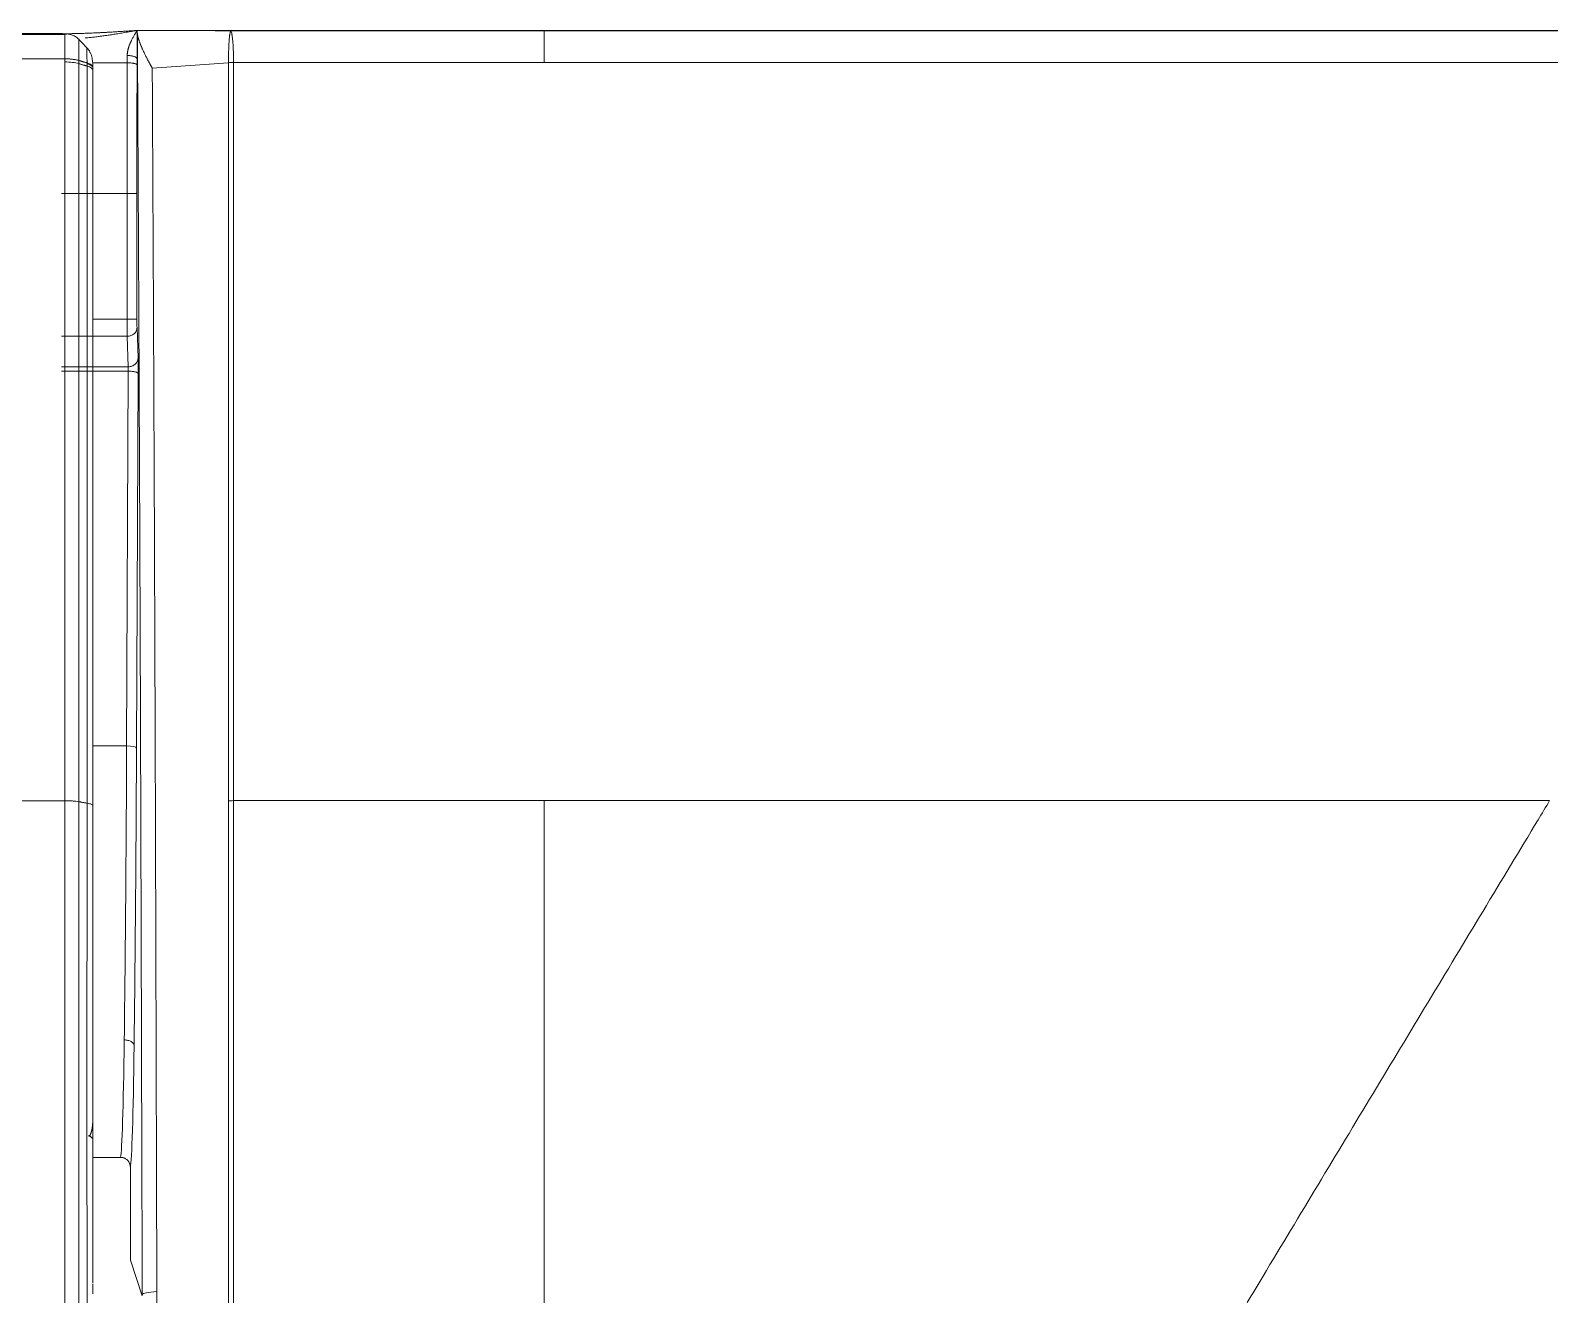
# Model space of a CAD drawing. Header units: millimetres. Extents: x 70151 to 230897, y 35202 to 113211.
# Drawn here: x 179204.7 to 179281.5, y 69191.8 to 69255.7 of the extents above; entities that cross this region are included whole.
import ezdxf

# ---------------------------------------------------------------- set-up
doc = ezdxf.new("R2010")
doc.units = ezdxf.units.MM
doc.header["$LTSCALE"] = 50
doc.layers.add('2-con', color=2, linetype='Continuous')
doc.layers.add('mark-B', color=2, linetype='Continuous', lineweight=20)

# ---------------------------------------------------------------- blocks, each defined once
blk = doc.blocks.new('무풍1WAY 대형')
at = {"layer": 'mark-B'}
for p, q in [((-555.468, -432.338), (-554.869, -434.137)), ((-554.869, -434.137), (-554.869, -438.833)), ((-554.372, -439.332), (-552.97, -439.332)), ((-555.262, -478.942), (-555.179, -460.011)), ((-554.681, -460.133), (-554.764, -479.067)), ((-554.681, -460.133), (-552.968, -460.133)), ((-555.206, -481.27), (-555.256, -479.732)), ((-554.758, -479.293), (-554.708, -480.83)), ((-555.2, -488.058), (-555.201, -481.705)), ((-554.703, -481.7), (-554.702, -488.054)), ((-554.703, -481.7), (-552.952, -481.7)), ((-554.71, -494.654), (-554.709, -494.654)), ((-554.709, -494.654), (-552.958, -494.654)), ((-575.792, -496.275), (-559.948, -496.275)), ((-565.805, -496.291), (-575.792, -496.291)), ((-559.954, -496.291), (-565.805, -496.291)), ((-551.681, -496.113), (-551.699, -496.114)), ((-551.699, -496.114), (0.012, -496.114)), ((-551.433, -496.135), (-550.527, -496.135)), ((-550.527, -496.135), (550.963, -496.135))]:
    blk.add_line(p, q, dxfattribs=at)
for centre, major_axis, ratio, start_param, end_param in [((-556.464, -432.393), (-0.996, -0.001), 0.156685, 1.831102, 3.124138), ((-554.848, -453.602), (0, -14.819), 0.017455, 3.224212, 4.091435), ((-554.35, -453.602), (0, -14.322), 0.018062, 3.226482, 4.091211), ((-554.412, -471.105), (0, -45.311), 0.017455, 4.097856, 4.465042), ((-553.914, -471.105), (0, -44.813), 0.017649, 4.097856, 4.465042), ((-554.681, -460.011), (-0.498, 0.002), 0.24483, 0.018001, 1.571875), ((-555.25, -479.117), (0, -0.697), 0.017455, 4.458215, 5.793092), ((-554.752, -479.117), (0, -0.199), 0.061093, 4.458215, 5.793092), ((-555.21, -481.709), (0, -0.498), 0.017455, 1.579525, 2.6515), ((-554.712, -481.709), (0, -0.996), 0.008728, 1.579525, 2.6515), ((-554.703, -481.705), (-0.498, 0), 0.008728, 4.712388, 6.265731), ((-555.964, -488.441), (0, -43.794), 0.017455, 1.430909, 1.579525), ((-555.467, -488.441), (0, -44.292), 0.017259, 1.430061, 1.579525), ((-551.972, -494.403), (0.996, 0), 0.298095, 3.141611, 3.926983), ((-551.56, -494.403), (-0.996, 0), 0.297705, 0.78539, 1.570781)]:
    blk.add_ellipse(centre, major_axis=major_axis, ratio=ratio, start_param=start_param, end_param=end_param, dxfattribs=at)
for points, degree, knots in [([(-575.792, -457.36), (-575.792, -443.355), (-575.792, -429.308), (-575.792, -413.455), (-575.792, -411.693), (-575.792, -408.168), (-575.792, -402.879), (-575.792, -397.585), (-575.792, -386.992), (-575.792, -379.922), (-575.792, -372.844)], 3, [0, 0, 0, 0, 0.5, 0.5, 0.5625, 0.5625, 0.625, 0.75, 0.75, 1, 1, 1, 1]), ([(-560.082, -457.36), (-560.08, -456.82), (-560.079, -456.28), (-560.078, -455.2), (-560.077, -453.58), (-560.078, -451.959), (-560.08, -448.716), (-560.081, -446.553), (-560.082, -440.062), (-560.081, -435.73), (-560.08, -429.226), (-560.079, -427.057), (-560.079, -422.717), (-560.079, -420.546), (-560.079, -416.202), (-560.08, -414.029), (-560.08, -410.768), (-560.08, -409.68), (-560.08, -408.049), (-560.08, -407.505), (-560.08, -406.69), (-560.08, -406.418), (-560.08, -405.874), (-560.08, -405.602), (-560.08, -405.33)], 3, [0, 0, 0, 0, 0.03125, 0.03125, 0.0625, 0.125, 0.125, 0.25, 0.25, 0.5, 0.5, 0.625, 0.625, 0.75, 0.75, 0.875, 0.875, 0.9375, 0.9375, 0.96875, 0.96875, 0.984375, 0.984375, 1, 1, 1, 1]), ([(-559.823, -405.326), (-559.823, -405.598), (-559.823, -405.869), (-559.823, -406.413), (-559.823, -406.685), (-559.823, -407.501), (-559.823, -408.045), (-559.823, -409.676), (-559.823, -410.763), (-559.823, -414.024), (-559.822, -416.197), (-559.822, -420.541), (-559.822, -422.712), (-559.823, -427.053), (-559.823, -429.221), (-559.824, -435.725), (-559.825, -440.057), (-559.824, -446.548), (-559.823, -448.711), (-559.822, -451.954), (-559.821, -453.575), (-559.822, -455.195), (-559.823, -456.275), (-559.823, -456.815), (-559.826, -457.355)], 3, [0, 0, 0, 0, 0.015625, 0.015625, 0.03125, 0.03125, 0.0625, 0.0625, 0.125, 0.125, 0.25, 0.25, 0.375, 0.375, 0.5, 0.5, 0.75, 0.75, 0.875, 0.875, 0.9375, 0.96875, 0.96875, 1, 1, 1, 1]), ([(-556.207, -432.543), (-556.207, -428.272), (-556.207, -423.996), (-556.207, -417.577), (-556.207, -415.436), (-556.207, -412.224), (-556.208, -411.153), (-556.207, -409.546), (-556.207, -409.01), (-556.208, -408.341), (-556.208, -408.207), (-556.208, -407.939), (-556.208, -407.805), (-556.207, -407.537), (-556.207, -407.403), (-556.207, -407.202), (-556.207, -407.102), (-556.207, -406.984), (-556.207, -406.934), (-556.207, -406.901), (-556.207, -406.884), (-556.208, -406.867)], 3, [0, 0, 0, 0, 0.5, 0.5, 0.75, 0.75, 0.875, 0.875, 0.9375, 0.9375, 0.953125, 0.953125, 0.96875, 0.96875, 0.984375, 0.984375, 0.992188, 0.996094, 0.998047, 0.998047, 1, 1, 1, 1]), ([(-551.56, -417.851), (-551.56, -418.023), (-551.56, -418.366), (-551.56, -418.881), (-551.56, -419.396), (-551.56, -419.911), (-551.56, -420.427), (-551.56, -420.943), (-551.56, -421.459), (-551.56, -421.976), (-551.56, -422.493), (-551.56, -423.011), (-551.56, -423.528), (-551.56, -424.047), (-551.56, -424.565), (-551.56, -425.084), (-551.56, -425.603), (-551.56, -426.122), (-551.56, -426.642), (-551.56, -427.162), (-551.56, -427.683), (-551.56, -428.204), (-551.56, -428.725), (-551.56, -429.246), (-551.56, -429.768), (-551.56, -430.29), (-551.56, -430.813), (-551.56, -431.335), (-551.56, -431.859), (-551.56, -432.382), (-551.56, -432.906), (-551.56, -433.43), (-551.56, -433.955), (-551.56, -434.479), (-551.56, -435.004), (-551.56, -435.53), (-551.56, -436.056), (-551.56, -436.582), (-551.56, -437.108), (-551.56, -437.635), (-551.56, -438.162), (-551.56, -438.69), (-551.56, -439.218), (-551.56, -439.746), (-551.56, -440.274), (-551.56, -440.803), (-551.56, -441.332), (-551.56, -441.862), (-551.56, -442.391), (-551.56, -442.922), (-551.56, -443.452), (-551.56, -443.983), (-551.56, -444.514), (-551.56, -445.045), (-551.56, -445.577), (-551.56, -446.109), (-551.56, -446.642), (-551.56, -447.174), (-551.56, -447.708), (-551.56, -448.241), (-551.56, -448.775), (-551.56, -449.309), (-551.56, -449.843), (-551.56, -450.378), (-551.56, -450.913), (-551.56, -451.448), (-551.56, -451.984), (-551.56, -452.52), (-551.56, -453.056), (-551.56, -453.593), (-551.56, -454.13), (-551.56, -454.667), (-551.56, -455.205), (-551.56, -455.743), (-551.56, -456.281), (-551.56, -456.82), (-551.56, -457.179), (-551.56, -457.359)], 3, [0, 0, 0, 0, 0.012984, 0.025977, 0.03898, 0.051993, 0.065014, 0.078045, 0.091086, 0.104136, 0.117196, 0.130264, 0.143343, 0.156431, 0.169528, 0.182635, 0.195751, 0.208876, 0.222011, 0.235156, 0.248309, 0.261473, 0.274646, 0.287828, 0.301019, 0.31422, 0.327431, 0.340651, 0.35388, 0.367119, 0.380367, 0.393625, 0.406892, 0.420169, 0.433455, 0.446751, 0.460056, 0.47337, 0.486694, 0.500027, 0.51337, 0.526722, 0.540084, 0.553455, 0.566835, 0.580225, 0.593624, 0.607033, 0.620452, 0.633879, 0.647317, 0.660763, 0.674219, 0.687685, 0.70116, 0.714644, 0.728138, 0.741641, 0.755154, 0.768676, 0.782208, 0.795749, 0.8093, 0.82286, 0.836429, 0.850008, 0.863596, 0.877194, 0.890802, 0.904418, 0.918044, 0.93168, 0.945325, 0.95898, 0.972644, 0.986317, 1, 1, 1, 1]), ([(-611.317, -431.988), (-611.587, -432.436), (-613.71, -435.963), (-617.685, -442.564), (-622.319, -450.246), (-625.293, -455.176), (-626.414, -457.035), (-626.609, -457.36)], 3, [0, 0, 0, 0, 0.052887, 0.416348, 0.779809, 0.961539, 1, 1, 1, 1]), ([(-556.207, -432.543), (-556.2, -435.147), (-556.193, -437.749), (-556.181, -441.649), (-556.177, -442.949), (-556.17, -445.548), (-556.166, -446.847), (-556.16, -448.795), (-556.158, -449.444), (-556.154, -450.742), (-556.152, -451.391), (-556.146, -453.337), (-556.142, -454.635), (-556.136, -456.581), (-556.134, -457.23), (-556.13, -458.528), (-556.127, -459.176), (-556.123, -460.474), (-556.121, -461.122), (-556.116, -462.419), (-556.114, -463.067), (-556.107, -465.009), (-556.103, -466.302), (-556.095, -468.239), (-556.093, -468.884), (-556.088, -470.174), (-556.085, -470.818), (-556.072, -474.037), (-556.061, -476.602), (-556.027, -484.271), (-556.002, -489.347), (-555.974, -494.387)], 3, [0, 0, 0, 0, 0.125, 0.125, 0.1875, 0.1875, 0.25, 0.25, 0.28125, 0.28125, 0.3125, 0.3125, 0.375, 0.375, 0.40625, 0.40625, 0.4375, 0.4375, 0.46875, 0.46875, 0.5, 0.5, 0.5625, 0.5625, 0.59375, 0.59375, 0.625, 0.625, 0.75, 0.75, 1, 1, 1, 1]), ([(-555.468, -432.394), (-555.461, -435.082), (-555.453, -437.769), (-555.441, -441.796), (-555.437, -443.137), (-555.429, -445.82), (-555.425, -447.161), (-555.419, -449.172), (-555.417, -449.842), (-555.413, -451.182), (-555.411, -451.852), (-555.405, -453.862), (-555.401, -455.201), (-555.394, -457.209), (-555.392, -457.878), (-555.388, -459.216), (-555.385, -459.884), (-555.381, -461.22), (-555.379, -461.887), (-555.374, -463.222), (-555.369, -464.555), (-555.364, -465.887), (-555.359, -467.218), (-555.357, -467.883), (-555.349, -469.877), (-555.344, -471.204), (-555.327, -475.178), (-555.316, -477.818), (-555.292, -483.08), (-555.279, -485.702), (-555.259, -489.62), (-555.25, -491.25), (-555.241, -493.039), (-555.238, -493.526), (-555.236, -493.851), (-555.235, -494.014), (-555.231, -494.826), (-555.227, -495.476), (-555.224, -496.125)], 3, [0, 0, 0, 0, 0.125, 0.125, 0.1875, 0.1875, 0.25, 0.25, 0.28125, 0.28125, 0.3125, 0.3125, 0.375, 0.375, 0.40625, 0.40625, 0.4375, 0.4375, 0.46875, 0.46875, 0.5, 0.53125, 0.53125, 0.5625, 0.5625, 0.625, 0.625, 0.75, 0.75, 0.875, 0.875, 0.9375, 0.953125, 0.960937, 0.960937, 0.96875, 0.96875, 1, 1, 1, 1]), ([(-554.869, -438.833), (-554.869, -438.866), (-554.866, -438.898), (-554.856, -438.946), (-554.852, -438.962), (-554.843, -438.993), (-554.837, -439.009), (-554.819, -439.054), (-554.804, -439.082), (-554.777, -439.123), (-554.767, -439.136), (-554.746, -439.162), (-554.735, -439.174), (-554.701, -439.208), (-554.676, -439.229), (-554.635, -439.257), (-554.621, -439.265), (-554.592, -439.28), (-554.563, -439.294), (-554.532, -439.305), (-554.501, -439.315), (-554.485, -439.319), (-554.437, -439.329), (-554.405, -439.332), (-554.372, -439.332)], 3, [0, 0, 0, 0, 0.125, 0.125, 0.1875, 0.1875, 0.25, 0.25, 0.375, 0.375, 0.4375, 0.4375, 0.5, 0.5, 0.625, 0.625, 0.6875, 0.6875, 0.75, 0.8125, 0.8125, 0.875, 0.875, 1, 1, 1, 1]), ([(-552.968, -441.182), (-552.968, -440.957), (-552.968, -440.733), (-552.968, -440.304), (-552.968, -440.1), (-552.968, -439.896)], 3, [0, 0, 0, 0, 0.524227, 0.524227, 1, 1, 1, 1]), ([(-552.968, -440.28), (-552.951, -440.296), (-552.933, -440.311), (-552.9, -440.34), (-552.884, -440.354), (-552.854, -440.378), (-552.841, -440.389), (-552.817, -440.408), (-552.806, -440.415), (-552.789, -440.427), (-552.783, -440.431), (-552.774, -440.435), (-552.772, -440.434), (-552.771, -440.43), (-552.773, -440.426), (-552.781, -440.414), (-552.787, -440.406), (-552.796, -440.397)], 3, [0, 0, 0, 0, 0.125, 0.125, 0.25, 0.25, 0.375, 0.375, 0.5, 0.5, 0.625, 0.625, 0.75, 0.75, 0.875, 0.875, 1, 1, 1, 1]), ([(-552.968, -441.182), (-552.968, -441.174), (-552.968, -441.157), (-552.968, -441.133), (-552.967, -441.108), (-552.966, -441.084), (-552.965, -441.061), (-552.964, -441.038), (-552.962, -441.015), (-552.961, -440.993), (-552.959, -440.971), (-552.957, -440.949), (-552.955, -440.928), (-552.952, -440.907), (-552.95, -440.886), (-552.947, -440.866), (-552.944, -440.846), (-552.941, -440.827), (-552.938, -440.808), (-552.935, -440.79), (-552.931, -440.772), (-552.928, -440.754), (-552.924, -440.736), (-552.921, -440.72), (-552.917, -440.703), (-552.913, -440.687), (-552.909, -440.671), (-552.905, -440.656), (-552.901, -440.641), (-552.897, -440.626), (-552.892, -440.612), (-552.888, -440.598), (-552.884, -440.585), (-552.88, -440.572), (-552.875, -440.559), (-552.871, -440.547), (-552.866, -440.535), (-552.862, -440.523), (-552.857, -440.512), (-552.853, -440.502), (-552.848, -440.491), (-552.844, -440.481), (-552.839, -440.472), (-552.835, -440.463), (-552.831, -440.454), (-552.826, -440.445), (-552.822, -440.437), (-552.817, -440.43), (-552.813, -440.422), (-552.808, -440.415), (-552.804, -440.409), (-552.8, -440.403), (-552.797, -440.399), (-552.796, -440.397)], 3, [0, 0, 0, 0, 0.031307, 0.062139, 0.092495, 0.122376, 0.151782, 0.180714, 0.20917, 0.237153, 0.264661, 0.291695, 0.318256, 0.344344, 0.369959, 0.395101, 0.419771, 0.443969, 0.467695, 0.49095, 0.513735, 0.536049, 0.557894, 0.57927, 0.600177, 0.620615, 0.640587, 0.660092, 0.679131, 0.697704, 0.715814, 0.73346, 0.750643, 0.767366, 0.783628, 0.799431, 0.814777, 0.829667, 0.844102, 0.858085, 0.871618, 0.884702, 0.89734, 0.909536, 0.921291, 0.93261, 0.943495, 0.953952, 0.963986, 0.9736, 0.982803, 0.9916, 1, 1, 1, 1]), ([(-552.968, -441.808), (-552.968, -441.756), (-552.968, -441.701), (-552.968, -441.629), (-552.968, -441.615), (-552.968, -441.586), (-552.968, -441.557), (-552.968, -441.52), (-552.968, -441.498), (-552.968, -441.483), (-552.968, -441.476), (-552.968, -441.469)], 3, [0, 0, 0, 0, 0.5, 0.5, 0.625, 0.625, 0.75, 0.875, 0.9375, 0.9375, 1, 1, 1, 1]), ([(-552.968, -442.018), (-552.968, -442.003), (-552.968, -441.988), (-552.968, -441.955), (-552.968, -441.938), (-552.968, -441.885), (-552.968, -441.848), (-552.968, -441.808)], 3, [0, 0, 0, 0, 0.25, 0.25, 0.5, 0.5, 1, 1, 1, 1]), ([(-552.968, -442.018), (-552.968, -442.192), (-552.968, -442.539), (-552.968, -443.06), (-552.968, -443.581), (-552.968, -444.102), (-552.968, -444.622), (-552.968, -445.143), (-552.968, -445.664), (-552.968, -446.184), (-552.968, -446.705), (-552.968, -447.226), (-552.968, -447.746), (-552.968, -448.266), (-552.968, -448.787), (-552.968, -449.307), (-552.968, -449.828), (-552.968, -450.348), (-552.968, -450.868), (-552.968, -451.388), (-552.968, -451.909), (-552.968, -452.429), (-552.968, -452.949), (-552.968, -453.469), (-552.968, -453.989), (-552.968, -454.509), (-552.968, -455.029), (-552.968, -455.549), (-552.968, -456.068), (-552.968, -456.588), (-552.968, -456.935), (-552.968, -457.108)], 3, [0, 0, 0, 0, 0.034483, 0.068965, 0.103448, 0.13793, 0.172413, 0.206896, 0.241378, 0.275861, 0.310343, 0.344826, 0.379309, 0.413791, 0.448274, 0.482757, 0.51724, 0.551722, 0.586205, 0.620688, 0.655171, 0.689654, 0.724136, 0.758619, 0.793102, 0.827585, 0.862068, 0.896551, 0.931034, 0.965517, 1, 1, 1, 1]), ([(-554.56, -445.267), (-554.592, -445.266), (-554.625, -445.264), (-554.688, -445.257), (-554.719, -445.251), (-554.779, -445.236), (-554.807, -445.227), (-554.861, -445.206), (-554.887, -445.194), (-554.933, -445.168), (-554.953, -445.153), (-554.99, -445.122), (-555.005, -445.106), (-555.031, -445.071), (-555.04, -445.053), (-555.054, -445.017), (-555.057, -444.998), (-555.058, -444.98)], 3, [0, 0, 0, 0, 0.125, 0.125, 0.25, 0.25, 0.375, 0.375, 0.5, 0.5, 0.625, 0.625, 0.75, 0.75, 0.875, 0.875, 1, 1, 1, 1]), ([(-560.079, -494.666), (-560.079, -493.137), (-560.079, -491.604), (-560.079, -489.3), (-560.079, -488.531), (-560.079, -486.991), (-560.08, -484.679), (-560.08, -482.36), (-560.08, -479.261), (-560.08, -477.709), (-560.08, -474.598), (-560.08, -473.04), (-560.08, -470.698), (-560.08, -469.917), (-560.08, -468.353), (-560.079, -467.571), (-560.078, -465.221), (-560.077, -463.652), (-560.079, -461.688), (-560.08, -461.295), (-560.082, -460.509), (-560.083, -460.116), (-560.084, -459.329), (-560.085, -458.935), (-560.085, -458.148), (-560.084, -457.754), (-560.082, -457.36)], 3, [0, 0, 0, 0, 0.125, 0.125, 0.1875, 0.1875, 0.25, 0.375, 0.375, 0.5, 0.5, 0.625, 0.625, 0.6875, 0.6875, 0.75, 0.75, 0.875, 0.875, 0.90625, 0.90625, 0.9375, 0.9375, 0.96875, 0.96875, 1, 1, 1, 1]), ([(-559.826, -457.355), (-559.827, -457.749), (-559.828, -458.143), (-559.828, -458.93), (-559.827, -459.324), (-559.826, -460.111), (-559.825, -460.504), (-559.823, -461.29), (-559.822, -461.683), (-559.82, -463.647), (-559.821, -465.215), (-559.823, -467.565), (-559.823, -468.347), (-559.823, -469.911), (-559.823, -470.692), (-559.823, -473.034), (-559.823, -474.592), (-559.823, -477.702), (-559.823, -479.254), (-559.823, -482.353), (-559.823, -483.899), (-559.823, -486.213), (-559.823, -486.983), (-559.823, -488.523), (-559.823, -489.292), (-559.823, -490.828), (-559.823, -491.979), (-559.823, -493.319), (-559.823, -493.893), (-559.823, -494.275), (-559.823, -494.467), (-559.823, -494.658)], 3, [0, 0, 0, 0, 0.03125, 0.03125, 0.0625, 0.0625, 0.09375, 0.09375, 0.125, 0.125, 0.25, 0.25, 0.3125, 0.3125, 0.375, 0.375, 0.5, 0.5, 0.625, 0.625, 0.75, 0.75, 0.8125, 0.8125, 0.875, 0.875, 0.9375, 0.96875, 0.984375, 0.984375, 1, 1, 1, 1]), ([(-552.968, -494.28), (-552.968, -494.11), (-552.968, -493.76), (-552.968, -493.218), (-552.968, -492.643), (-552.968, -492.036), (-552.968, -491.396), (-552.968, -490.723), (-552.968, -490.017), (-552.968, -489.278), (-552.968, -488.506), (-552.968, -487.701), (-552.968, -486.863), (-552.968, -485.992), (-552.968, -484.168), (-552.968, -481.706), (-552.968, -478.924), (-552.968, -477.07), (-552.968, -476.05), (-552.968, -475.555), (-552.968, -475.273), (-552.968, -474.991), (-552.968, -474.709), (-552.968, -474.427), (-552.968, -474.145), (-552.968, -473.862), (-552.968, -473.58), (-552.968, -473.298), (-552.968, -473.015), (-552.968, -472.733), (-552.968, -472.45), (-552.968, -472.168), (-552.968, -471.885), (-552.968, -471.602), (-552.968, -471.32), (-552.968, -471.037), (-552.968, -470.754), (-552.968, -470.471), (-552.968, -470.188), (-552.968, -469.905), (-552.968, -469.622), (-552.968, -469.339), (-552.968, -469.055), (-552.968, -468.772), (-552.968, -468.489), (-552.968, -468.205), (-552.968, -467.922), (-552.968, -467.638), (-552.968, -467.355), (-552.968, -467.071), (-552.968, -466.787), (-552.968, -466.503), (-552.968, -466.22), (-552.968, -465.936), (-552.968, -465.652), (-552.968, -465.368), (-552.968, -465.084), (-552.968, -464.799), (-552.968, -464.515), (-552.968, -464.231), (-552.968, -463.947), (-552.968, -463.662), (-552.968, -463.378), (-552.968, -463.094), (-552.968, -462.809), (-552.968, -462.525), (-552.968, -462.24), (-552.968, -461.955), (-552.968, -461.671), (-552.968, -461.386), (-552.968, -461.101), (-552.968, -460.816), (-552.968, -460.531), (-552.968, -460.246), (-552.968, -459.961), (-552.968, -459.676), (-552.968, -459.391), (-552.968, -459.106), (-552.968, -458.82), (-552.968, -458.535), (-552.968, -458.25), (-552.968, -457.964), (-552.968, -457.679), (-552.968, -457.393), (-552.968, -457.203), (-552.968, -457.108)], 3, [0, 0, 0, 0, 0.013925, 0.028734, 0.044428, 0.061005, 0.078466, 0.09681, 0.116039, 0.136151, 0.157148, 0.179028, 0.201792, 0.225439, 0.249971, 0.350165, 0.425225, 0.47515, 0.499941, 0.507517, 0.515094, 0.52267, 0.530246, 0.537823, 0.545399, 0.552975, 0.560551, 0.568128, 0.575704, 0.58328, 0.590857, 0.598433, 0.606009, 0.613586, 0.621162, 0.628738, 0.636315, 0.643891, 0.651468, 0.659044, 0.66662, 0.674197, 0.681773, 0.68935, 0.696926, 0.704502, 0.712079, 0.719655, 0.727232, 0.734808, 0.742385, 0.749961, 0.757538, 0.765115, 0.772691, 0.780268, 0.787844, 0.795421, 0.802998, 0.810574, 0.818151, 0.825728, 0.833305, 0.840881, 0.848458, 0.856035, 0.863612, 0.871189, 0.878766, 0.886343, 0.89392, 0.901496, 0.909073, 0.916651, 0.924228, 0.931805, 0.939382, 0.946959, 0.954536, 0.962113, 0.969691, 0.977268, 0.984845, 0.992423, 1, 1, 1, 1]), ([(-552.677, -457.233), (-552.723, -457.225), (-552.764, -457.216), (-552.837, -457.197), (-552.867, -457.187), (-552.917, -457.165), (-552.936, -457.154), (-552.962, -457.131), (-552.968, -457.119), (-552.968, -457.108)], 3, [0, 0, 0, 0, 0.25, 0.25, 0.5, 0.5, 0.75, 0.75, 1, 1, 1, 1]), ([(-552.677, -457.233), (-552.677, -458.807), (-552.677, -460.379), (-552.677, -463.518), (-552.677, -465.085), (-552.677, -468.213), (-552.677, -469.775), (-552.677, -472.893), (-552.677, -474.449), (-552.677, -477.556), (-552.677, -479.106), (-552.677, -481.427), (-552.677, -482.2), (-552.677, -483.744), (-552.677, -486.058), (-552.677, -488.364), (-552.677, -491.432), (-552.677, -492.962), (-552.677, -494.49)], 3, [0, 0, 0, 0, 0.125, 0.125, 0.25, 0.25, 0.375, 0.375, 0.5, 0.5, 0.625, 0.625, 0.6875, 0.6875, 0.75, 0.875, 0.875, 1, 1, 1, 1]), ([(-552.264, -494.612), (-552.264, -491.554), (-552.264, -488.482), (-552.264, -483.854), (-552.264, -482.307), (-552.264, -479.209), (-552.264, -477.656), (-552.264, -474.546), (-552.264, -472.987), (-552.264, -469.865), (-552.264, -468.301), (-552.264, -465.168), (-552.264, -463.599), (-552.264, -460.457), (-552.264, -458.883), (-552.264, -457.307)], 3, [0, 0, 0, 0, 0.25, 0.25, 0.375, 0.375, 0.5, 0.5, 0.625, 0.625, 0.75, 0.75, 0.875, 0.875, 1, 1, 1, 1]), ([(-552.264, -457.307), (-552.218, -457.315), (-552.167, -457.323), (-552.059, -457.335), (-552.001, -457.341), (-551.881, -457.35), (-551.818, -457.353), (-551.69, -457.358), (-551.625, -457.359), (-551.56, -457.359)], 3, [0, 0, 0, 0, 0.25, 0.25, 0.5, 0.5, 0.75, 0.75, 1, 1, 1, 1]), ([(-551.56, -457.359), (-551.56, -458.936), (-551.56, -460.512), (-551.56, -463.657), (-551.56, -465.227), (-551.56, -468.363), (-551.56, -469.928), (-551.56, -473.054), (-551.56, -474.613), (-551.56, -477.727), (-551.56, -479.281), (-551.56, -482.382), (-551.56, -483.93), (-551.56, -488.563), (-551.56, -491.638), (-551.56, -494.699)], 3, [0, 0, 0, 0, 0.125, 0.125, 0.25, 0.25, 0.375, 0.375, 0.5, 0.5, 0.625, 0.625, 0.75, 0.75, 1, 1, 1, 1]), ([(-554.764, -479.067), (-554.796, -479.067), (-554.829, -479.066), (-554.892, -479.063), (-554.923, -479.06), (-554.983, -479.054), (-555.011, -479.05), (-555.065, -479.041), (-555.09, -479.035), (-555.136, -479.024), (-555.157, -479.017), (-555.193, -479.004), (-555.209, -478.997), (-555.234, -478.982), (-555.244, -478.974), (-555.258, -478.958), (-555.261, -478.95), (-555.262, -478.942)], 3, [0, 0, 0, 0, 0.125, 0.125, 0.25, 0.25, 0.375, 0.375, 0.5, 0.5, 0.625, 0.625, 0.75, 0.75, 0.875, 0.875, 1, 1, 1, 1]), ([(-554.758, -479.293), (-554.791, -479.293), (-554.823, -479.296), (-554.887, -479.308), (-554.918, -479.316), (-554.978, -479.338), (-555.006, -479.352), (-555.06, -479.384), (-555.086, -479.402), (-555.132, -479.443), (-555.152, -479.465), (-555.189, -479.513), (-555.204, -479.538), (-555.229, -479.591), (-555.239, -479.619), (-555.252, -479.675), (-555.256, -479.703), (-555.256, -479.732)], 3, [0, 0, 0, 0, 0.125, 0.125, 0.25, 0.25, 0.375, 0.375, 0.5, 0.5, 0.625, 0.625, 0.75, 0.75, 0.875, 0.875, 1, 1, 1, 1]), ([(-554.708, -480.83), (-554.74, -480.831), (-554.773, -480.834), (-554.836, -480.845), (-554.867, -480.854), (-554.927, -480.876), (-554.956, -480.89), (-555.01, -480.922), (-555.035, -480.94), (-555.081, -480.981), (-555.102, -481.003), (-555.138, -481.051), (-555.154, -481.076), (-555.179, -481.129), (-555.189, -481.156), (-555.202, -481.212), (-555.205, -481.241), (-555.206, -481.27)], 3, [0, 0, 0, 0, 0.125, 0.125, 0.25, 0.25, 0.375, 0.375, 0.5, 0.5, 0.625, 0.625, 0.75, 0.75, 0.875, 0.875, 1, 1, 1, 1]), ([(-554.702, -488.054), (-554.734, -488.054), (-554.767, -488.054), (-554.83, -488.054), (-554.861, -488.054), (-554.921, -488.054), (-554.949, -488.055), (-555.003, -488.055), (-555.028, -488.055), (-555.074, -488.056), (-555.095, -488.056), (-555.131, -488.056), (-555.147, -488.056), (-555.172, -488.057), (-555.182, -488.057), (-555.196, -488.058), (-555.2, -488.058), (-555.2, -488.058)], 3, [0, 0, 0, 0, 0.125, 0.125, 0.25, 0.25, 0.375, 0.375, 0.5, 0.5, 0.625, 0.625, 0.75, 0.75, 0.875, 0.875, 1, 1, 1, 1]), ([(-555.974, -494.387), (-555.969, -494.396), (-555.959, -494.415), (-555.943, -494.443), (-555.928, -494.471), (-555.913, -494.499), (-555.898, -494.526), (-555.883, -494.553), (-555.868, -494.58), (-555.853, -494.607), (-555.838, -494.633), (-555.823, -494.659), (-555.809, -494.686), (-555.792, -494.716), (-555.771, -494.754), (-555.744, -494.804), (-555.712, -494.865), (-555.675, -494.937), (-555.623, -495.039), (-555.568, -495.153), (-555.519, -495.26), (-555.486, -495.335), (-555.461, -495.392), (-555.439, -495.445), (-555.417, -495.496), (-555.397, -495.544), (-555.378, -495.591), (-555.36, -495.636), (-555.344, -495.679), (-555.329, -495.72), (-555.315, -495.759), (-555.302, -495.796), (-555.291, -495.829), (-555.281, -495.859), (-555.273, -495.885), (-555.266, -495.91), (-555.259, -495.934), (-555.253, -495.957), (-555.247, -495.98), (-555.242, -496.001), (-555.238, -496.021), (-555.234, -496.041), (-555.231, -496.06), (-555.228, -496.078), (-555.226, -496.095), (-555.225, -496.111), (-555.224, -496.121), (-555.224, -496.126)], 3, [0, 0, 0, 0, 0.014006, 0.027947, 0.041826, 0.055641, 0.069393, 0.083081, 0.096706, 0.110268, 0.123767, 0.137204, 0.150577, 0.16443, 0.184219, 0.209942, 0.241601, 0.279194, 0.322722, 0.402787, 0.460166, 0.494859, 0.5251, 0.554549, 0.583209, 0.611082, 0.638169, 0.664473, 0.689997, 0.714743, 0.738714, 0.761914, 0.784346, 0.801778, 0.818887, 0.835676, 0.852147, 0.868302, 0.884145, 0.899678, 0.914903, 0.929825, 0.944446, 0.95877, 0.972801, 0.986543, 1, 1, 1, 1]), ([(-554.71, -494.654), (-554.742, -494.653), (-554.774, -494.653), (-554.822, -494.65), (-554.837, -494.65), (-554.868, -494.648), (-554.884, -494.646), (-554.928, -494.642), (-554.957, -494.639), (-554.997, -494.633), (-555.01, -494.631), (-555.035, -494.627), (-555.047, -494.624), (-555.082, -494.617), (-555.102, -494.612), (-555.13, -494.603), (-555.138, -494.6), (-555.154, -494.594), (-555.168, -494.588), (-555.179, -494.581), (-555.189, -494.574), (-555.193, -494.571), (-555.2, -494.564), (-555.202, -494.561), (-555.206, -494.554), (-555.207, -494.55), (-555.208, -494.547)], 3, [0, 0, 0, 0, 0.125, 0.125, 0.1875, 0.1875, 0.25, 0.25, 0.375, 0.375, 0.4375, 0.4375, 0.5, 0.5, 0.625, 0.625, 0.6875, 0.6875, 0.75, 0.8125, 0.8125, 0.875, 0.875, 0.9375, 0.9375, 1, 1, 1, 1]), ([(-552.968, -494.28), (-552.968, -494.293), (-552.968, -494.306), (-552.968, -494.333), (-552.968, -494.346), (-552.968, -494.373), (-552.968, -494.386), (-552.968, -494.4), (-552.968, -494.402), (-552.968, -494.403), (-552.968, -494.403), (-552.968, -494.403)], 3, [0, 0, 0, 0, 0.324451, 0.324451, 0.648584, 0.648584, 0.972717, 0.972717, 0.999683, 0.999683, 1, 1, 1, 1]), ([(-552.677, -494.49), (-552.723, -494.476), (-552.764, -494.461), (-552.837, -494.429), (-552.868, -494.411), (-552.917, -494.375), (-552.936, -494.357), (-552.962, -494.319), (-552.968, -494.299), (-552.968, -494.28)], 3, [0, 0, 0, 0, 0.25, 0.25, 0.5, 0.5, 0.75, 0.75, 1, 1, 1, 1]), ([(-552.968, -494.438), (-552.968, -494.481), (-552.968, -494.525), (-552.965, -494.612), (-552.963, -494.655), (-552.953, -494.784), (-552.941, -494.87), (-552.909, -494.995), (-552.896, -495.037), (-552.873, -495.098), (-552.865, -495.119), (-552.847, -495.158), (-552.837, -495.178), (-552.807, -495.236), (-552.785, -495.273), (-552.734, -495.344), (-552.707, -495.379), (-552.676, -495.411)], 3, [0, 0, 0, 0, 0.125, 0.125, 0.25, 0.25, 0.5, 0.5, 0.625, 0.625, 0.6875, 0.6875, 0.75, 0.75, 0.875, 0.875, 1, 1, 1, 1]), ([(-552.968, -494.438), (-552.968, -494.457), (-552.962, -494.477), (-552.937, -494.515), (-552.918, -494.534), (-552.868, -494.569), (-552.837, -494.587), (-552.765, -494.619), (-552.724, -494.634), (-552.678, -494.648)], 3, [0, 0, 0, 0, 0.25, 0.25, 0.5, 0.5, 0.75, 0.75, 1, 1, 1, 1]), ([(-552.677, -494.49), (-552.677, -494.503), (-552.677, -494.516), (-552.677, -494.543), (-552.677, -494.557), (-552.677, -494.585), (-552.677, -494.599), (-552.677, -494.613)], 3, [0, 0, 0, 0, 0.322737, 0.322737, 0.661369, 0.661369, 1, 1, 1, 1]), ([(-649.454, -494.666), (-647.927, -494.666), (-646.4, -494.666), (-638.765, -494.666), (-632.657, -494.666), (-609.63, -494.666), (-592.711, -494.666), (-575.792, -494.666)], 3, [0, 0, 0, 0, 0.062188, 0.062188, 0.310942, 0.310942, 1, 1, 1, 1]), ([(-575.792, -494.666), (-575.792, -494.781), (-575.792, -494.892), (-575.792, -495.107), (-575.792, -495.21), (-575.792, -495.406), (-575.792, -495.498), (-575.792, -495.67), (-575.792, -495.749), (-575.792, -495.892), (-575.792, -495.956), (-575.792, -496.068), (-575.792, -496.115), (-575.792, -496.192), (-575.792, -496.222), (-575.792, -496.263), (-575.792, -496.274), (-575.792, -496.275)], 3, [0, 0, 0, 0, 0.125, 0.125, 0.25, 0.25, 0.375, 0.375, 0.5, 0.5, 0.625, 0.625, 0.75, 0.75, 0.875, 0.875, 1, 1, 1, 1]), ([(-559.951, -496.275), (-559.951, -496.275), (-559.952, -496.275), (-559.953, -496.275), (-559.954, -496.275), (-559.954, -496.275), (-559.954, -496.275), (-559.954, -496.275), (-559.956, -496.275), (-559.957, -496.275), (-559.959, -496.274), (-559.959, -496.273), (-559.957, -496.271), (-559.953, -496.269), (-559.952, -496.263), (-559.954, -496.26), (-559.959, -496.254), (-559.961, -496.252), (-559.964, -496.247), (-559.966, -496.245), (-559.979, -496.222), (-559.984, -496.192), (-559.995, -496.135), (-559.999, -496.113), (-560.005, -496.078), (-560.007, -496.065), (-560.011, -496.04), (-560.013, -496.026), (-560.018, -495.984), (-560.024, -495.939), (-560.03, -495.89), (-560.034, -495.856), (-560.036, -495.838), (-560.042, -495.784), (-560.046, -495.746), (-560.053, -495.667), (-560.056, -495.626), (-560.065, -495.498), (-560.07, -495.407), (-560.076, -495.21), (-560.077, -495.107), (-560.079, -494.946), (-560.079, -494.892), (-560.079, -494.781), (-560.079, -494.724), (-560.079, -494.666)], 3, [0, 0, 0, 0, 0.003906, 0.005859, 0.006836, 0.007324, 0.007324, 0.007813, 0.007813, 0.015625, 0.015625, 0.03125, 0.03125, 0.0625, 0.0625, 0.09375, 0.09375, 0.109375, 0.109375, 0.125, 0.125, 0.25, 0.25, 0.3125, 0.3125, 0.34375, 0.34375, 0.375, 0.375, 0.4375, 0.46875, 0.46875, 0.5, 0.5, 0.5625, 0.5625, 0.625, 0.625, 0.75, 0.75, 0.875, 0.875, 0.9375, 0.9375, 1, 1, 1, 1]), ([(-559.822, -494.658), (-559.822, -494.661), (-559.822, -494.665), (-559.822, -494.672), (-559.822, -494.683), (-559.823, -494.708), (-559.823, -494.757), (-559.823, -494.799), (-559.825, -494.882), (-559.826, -494.936), (-559.829, -495.042), (-559.831, -495.095), (-559.834, -495.172), (-559.835, -495.197), (-559.836, -495.247), (-559.837, -495.272), (-559.842, -495.395), (-559.845, -495.488), (-559.851, -495.617), (-559.853, -495.658), (-559.856, -495.718), (-559.857, -495.737), (-559.86, -495.776), (-559.861, -495.794), (-559.868, -495.886), (-559.875, -495.951), (-559.885, -496.022), (-559.886, -496.036), (-559.89, -496.062), (-559.892, -496.075), (-559.898, -496.111), (-559.902, -496.133), (-559.911, -496.172), (-559.916, -496.189), (-559.924, -496.219), (-559.926, -496.232), (-559.928, -496.247), (-559.928, -496.252), (-559.929, -496.26), (-559.931, -496.263), (-559.937, -496.267), (-559.94, -496.268), (-559.945, -496.271), (-559.948, -496.272), (-559.952, -496.273), (-559.954, -496.274), (-559.953, -496.274), (-559.953, -496.275), (-559.953, -496.275), (-559.952, -496.275), (-559.951, -496.275), (-559.951, -496.275)], 3, [0, 0, 0, 0, 0.003906, 0.003906, 0.007812, 0.015625, 0.03125, 0.0625, 0.0625, 0.125, 0.125, 0.1875, 0.1875, 0.21875, 0.21875, 0.25, 0.25, 0.375, 0.375, 0.4375, 0.4375, 0.46875, 0.46875, 0.5, 0.5, 0.625, 0.625, 0.65625, 0.65625, 0.6875, 0.6875, 0.75, 0.75, 0.8125, 0.8125, 0.875, 0.875, 0.90625, 0.90625, 0.9375, 0.9375, 0.953125, 0.953125, 0.96875, 0.96875, 0.984375, 0.984375, 0.988281, 0.988281, 0.992187, 1, 1, 1, 1]), ([(-555.211, -496.291), (-555.212, -495.771), (-555.211, -495.522), (-555.211, -495.116), (-555.209, -494.852)], 2, [0, 0, 0, 0.499996, 0.499996, 1, 1, 1]), ([(-554.711, -495.026), (-554.712, -495.031), (-554.712, -495.042), (-554.712, -495.059), (-554.713, -495.076), (-554.714, -495.093), (-554.715, -495.11), (-554.717, -495.127), (-554.718, -495.144), (-554.72, -495.162), (-554.723, -495.179), (-554.725, -495.197), (-554.728, -495.214), (-554.731, -495.232), (-554.734, -495.25), (-554.737, -495.268), (-554.741, -495.286), (-554.745, -495.304), (-554.749, -495.322), (-554.754, -495.34), (-554.759, -495.359), (-554.764, -495.377), (-554.769, -495.396), (-554.775, -495.415), (-554.78, -495.433), (-554.786, -495.452), (-554.793, -495.471), (-554.799, -495.49), (-554.806, -495.509), (-554.813, -495.529), (-554.82, -495.548), (-554.828, -495.567), (-554.835, -495.587), (-554.843, -495.607), (-554.852, -495.626), (-554.86, -495.646), (-554.873, -495.676), (-554.893, -495.717), (-554.919, -495.772), (-554.95, -495.831), (-554.984, -495.895), (-555.022, -495.965), (-555.064, -496.039), (-555.109, -496.119), (-555.159, -496.203), (-555.193, -496.261), (-555.211, -496.291)], 3, [0, 0, 0, 0, 0.011928, 0.02394, 0.03604, 0.048229, 0.06051, 0.072886, 0.085357, 0.097927, 0.110597, 0.12337, 0.136247, 0.149231, 0.162323, 0.175526, 0.188841, 0.202269, 0.215813, 0.229474, 0.243255, 0.257155, 0.271178, 0.285324, 0.299596, 0.313993, 0.328519, 0.343174, 0.357959, 0.372876, 0.387926, 0.403111, 0.41843, 0.433887, 0.449481, 0.465214, 0.481086, 0.520577, 0.564583, 0.613121, 0.666203, 0.723838, 0.786032, 0.852789, 0.924112, 1, 1, 1, 1]), ([(-552.677, -494.646), (-552.677, -494.696), (-552.677, -494.744), (-552.677, -494.836), (-552.676, -494.88), (-552.676, -494.944), (-552.676, -494.965), (-552.676, -495.005), (-552.676, -495.025), (-552.676, -495.082), (-552.676, -495.117), (-552.675, -495.167), (-552.675, -495.183), (-552.675, -495.213), (-552.675, -495.228), (-552.675, -495.27), (-552.675, -495.319), (-552.676, -495.357), (-552.676, -495.381), (-552.676, -495.388), (-552.676, -495.398), (-552.676, -495.401), (-552.676, -495.406), (-552.676, -495.409), (-552.676, -495.411)], 3, [0, 0, 0, 0, 0.125, 0.125, 0.25, 0.25, 0.3125, 0.3125, 0.375, 0.375, 0.5, 0.5, 0.5625, 0.5625, 0.625, 0.625, 0.75, 0.875, 0.875, 0.9375, 0.9375, 0.96875, 0.96875, 1, 1, 1, 1]), ([(-552.264, -495.841), (-552.264, -495.84), (-552.264, -495.839), (-552.263, -495.835), (-552.263, -495.829), (-552.263, -495.82), (-552.261, -495.797), (-552.26, -495.776), (-552.259, -495.743), (-552.259, -495.736), (-552.259, -495.721), (-552.258, -495.714), (-552.258, -495.69), (-552.258, -495.672), (-552.257, -495.617), (-552.257, -495.574), (-552.257, -495.504), (-552.258, -495.479), (-552.258, -495.427), (-552.258, -495.399), (-552.26, -495.315), (-552.261, -495.254), (-552.263, -495.127), (-552.264, -495.06), (-552.266, -494.954), (-552.266, -494.918), (-552.266, -494.844), (-552.266, -494.807), (-552.266, -494.769)], 3, [0, 0, 0, 0, 0.03125, 0.03125, 0.0625, 0.125, 0.125, 0.25, 0.25, 0.28125, 0.28125, 0.3125, 0.3125, 0.375, 0.375, 0.5, 0.5, 0.5625, 0.5625, 0.625, 0.625, 0.75, 0.75, 0.875, 0.875, 0.9375, 0.9375, 1, 1, 1, 1]), ([(-552.264, -494.771), (-552.264, -494.745), (-552.264, -494.718), (-552.264, -494.679), (-552.264, -494.665), (-552.264, -494.639), (-552.264, -494.626), (-552.264, -494.612)], 3, [0, 0, 0, 0, 0.499548, 0.499548, 0.749774, 0.749774, 1, 1, 1, 1]), ([(-552.264, -494.771), (-552.218, -494.785), (-552.167, -494.797), (-552.059, -494.819), (-552.001, -494.828), (-551.881, -494.843), (-551.818, -494.848), (-551.69, -494.856), (-551.625, -494.858), (-551.56, -494.858)], 3, [0, 0, 0, 0, 0.25, 0.25, 0.5, 0.5, 0.75, 0.75, 1, 1, 1, 1]), ([(-551.562, -494.856), (-551.562, -494.895), (-551.562, -494.934), (-551.562, -495.009), (-551.561, -495.047), (-551.561, -495.157), (-551.56, -495.227), (-551.558, -495.362), (-551.557, -495.426), (-551.556, -495.517), (-551.556, -495.547), (-551.555, -495.605), (-551.555, -495.633), (-551.554, -495.714), (-551.554, -495.813), (-551.554, -495.895), (-551.555, -495.949), (-551.555, -495.967), (-551.555, -495.999), (-551.556, -496.013), (-551.557, -496.054), (-551.557, -496.076), (-551.558, -496.093)], 3, [0, 0, 0, 0, 0.0625, 0.0625, 0.125, 0.125, 0.25, 0.25, 0.375, 0.375, 0.4375, 0.4375, 0.5, 0.5, 0.625, 0.75, 0.75, 0.8125, 0.8125, 0.875, 0.875, 1, 1, 1, 1]), ([(-551.56, -494.699), (-551.56, -494.713), (-551.56, -494.726), (-551.56, -494.752), (-551.56, -494.766), (-551.56, -494.805), (-551.56, -494.83), (-551.56, -494.857), (-551.56, -494.857), (-551.56, -494.858)], 3, [0, 0, 0, 0, 0.252045, 0.252045, 0.503629, 0.503629, 0.988194, 0.988194, 1, 1, 1, 1]), ([(-555.211, -496.291), (-555.156, -496.282), (-555.047, -496.263), (-554.886, -496.235), (-554.731, -496.209), (-554.581, -496.184), (-554.437, -496.16), (-554.299, -496.137), (-554.165, -496.116), (-554.038, -496.095), (-553.916, -496.076), (-553.799, -496.059), (-553.688, -496.042), (-553.583, -496.027), (-553.483, -496.012), (-553.388, -495.999), (-553.288, -495.986), (-553.18, -495.972), (-553.064, -495.958), (-552.95, -495.945), (-552.836, -495.933), (-552.724, -495.921), (-552.643, -495.914), (-552.599, -495.91), (-552.592, -495.909)], 3, [0, 0, 0, 0, 0.063778, 0.125419, 0.184922, 0.242288, 0.297518, 0.350611, 0.401567, 0.450388, 0.497073, 0.541624, 0.584039, 0.624321, 0.662469, 0.698485, 0.73237, 0.777009, 0.821117, 0.864697, 0.907749, 0.950276, 0.992281, 1, 1, 1, 1]), ([(-552.676, -495.411), (-552.609, -495.484), (-552.54, -495.556), (-552.403, -495.699), (-552.333, -495.77), (-552.264, -495.841)], 3, [0, 0, 0, 0, 0.5, 0.5, 1, 1, 1, 1]), ([(-552.118, -495.963), (-552.144, -495.945), (-552.17, -495.925), (-552.218, -495.885), (-552.242, -495.863), (-552.264, -495.841)], 3, [0, 0, 0, 0, 0.5, 0.5, 1, 1, 1, 1]), ([(-552.118, -495.963), (-552.104, -495.972), (-552.089, -495.981), (-552.058, -495.999), (-552.042, -496.008), (-551.992, -496.032), (-551.957, -496.047), (-551.901, -496.066), (-551.883, -496.072), (-551.844, -496.083), (-551.824, -496.088), (-551.764, -496.102), (-551.723, -496.109), (-551.681, -496.113)], 3, [0, 0, 0, 0, 0.125, 0.125, 0.25, 0.25, 0.5, 0.5, 0.625, 0.625, 0.75, 0.75, 1, 1, 1, 1]), ([(-575.792, -496.291), (-586.826, -496.291), (-597.861, -496.291), (-614.908, -496.291), (-620.92, -496.291), (-632.945, -496.291), (-638.957, -496.291), (-646.473, -496.291), (-647.976, -496.291), (-649.479, -496.291)], 3, [0, 0, 0, 0, 0.449246, 0.449246, 0.694026, 0.694026, 0.938805, 0.938805, 1, 1, 1, 1]), ([(-575.792, -496.275), (-576.865, -496.275), (-577.938, -496.275), (-585.024, -496.275), (-591.036, -496.275), (-605.783, -496.275), (-614.517, -496.275), (-631.985, -496.275), (-640.72, -496.275), (-649.454, -496.275)], 3, [0, 0, 0, 0, 0.043708, 0.043708, 0.288571, 0.288571, 0.644286, 0.644286, 1, 1, 1, 1]), ([(-559.949, -496.291), (-559.949, -496.287), (-559.947, -496.283), (-559.96, -496.279), (-559.963, -496.276), (-559.974, -496.276)], 2, [0, 0, 0, 0.510642, 0.765964, 0.893624, 1, 1, 1]), ([(-555.224, -496.124), (-555.219, -496.175), (-555.219, -496.241), (-555.215, -496.287), (-555.213, -496.293), (-555.211, -496.291)], 3, [0, 0, 0, 0, 0.457415, 0.728707, 1, 1, 1, 1]), ([(-551.383, -496.123), (-552.234, -496.123), (-553.297, -496.175), (-553.937, -496.207), (-555.211, -496.291)], 2, [0, 0, 0, 0.500015, 0.500015, 1, 1, 1]), ([(-551.681, -496.113), (-551.661, -496.112), (-551.641, -496.11), (-551.61, -496.105), (-551.594, -496.102), (-551.576, -496.098), (-551.568, -496.096), (-551.563, -496.094), (-551.561, -496.093), (-551.558, -496.093)], 3, [0, 0, 0, 0, 0.5, 0.5, 0.75, 0.875, 0.9375, 0.9375, 1, 1, 1, 1])]:
    blk.add_open_spline(points, degree=degree, knots=knots, dxfattribs=at)
for points, degree in [([(-552.677, -417.749), (-552.677, -430.948), (-552.676, -444.112), (-552.677, -457.233)], 3), ([(-552.264, -457.307), (-552.264, -444.215), (-552.264, -431.081), (-552.264, -417.913)], 3), ([(-552.968, -432.944), (-552.968, -432.771), (-552.968, -432.598), (-552.968, -432.425)], 3), ([(-552.968, -432.983), (-552.968, -435.416), (-552.968, -437.848), (-552.968, -440.279)], 3), ([(-552.968, -440.279), (-552.968, -440.398), (-552.968, -440.518), (-552.968, -440.638)], 3), ([(-552.968, -440.638), (-552.968, -440.681), (-552.968, -440.725), (-552.968, -440.769)], 3), ([(-552.968, -440.769), (-552.968, -440.907), (-552.968, -441.046), (-552.968, -441.185)], 3), ([(-552.968, -441.469), (-552.968, -441.373), (-552.968, -441.278), (-552.968, -441.182)], 3), ([(-626.609, -457.36), (-609.67, -457.36), (-592.731, -457.36), (-575.792, -457.36)], 3), ([(-575.792, -457.36), (-570.555, -457.36), (-565.319, -457.36), (-560.082, -457.36)], 3), ([(-560.082, -457.36), (-559.996, -457.36), (-559.909, -457.359), (-559.826, -457.355)], 3), ([(-552.264, -457.307), (-552.677, -457.233)], 1), ([(-551.56, -457.359), (-550.339, -457.359), (-549.118, -457.359), (-547.897, -457.359)], 3), ([(-554.764, -479.067), (-551.383, -479.067)], 1), ([(-554.758, -479.293), (-553.633, -479.293), (-552.508, -479.293), (-551.383, -479.293)], 3), ([(-554.708, -480.83), (-551.383, -480.83)], 1), ([(-554.702, -488.054), (-551.383, -488.054)], 1), ([(-559.823, -494.658), (-558.54, -494.567), (-557.257, -494.477), (-555.974, -494.387)], 3), ([(-555.209, -494.852), (-555.209, -494.751), (-555.208, -494.65), (-555.208, -494.547)], 3), ([(-552.968, -494.437), (-552.968, -494.425), (-552.968, -494.414), (-552.968, -494.403)], 3), ([(-552.264, -494.612), (-552.677, -494.49)], 1), ([(-575.792, -494.666), (-570.554, -494.666), (-565.317, -494.666), (-560.079, -494.666)], 3), ([(-560.079, -494.667), (-559.993, -494.667), (-559.906, -494.664), (-559.823, -494.657)], 3), ([(-554.709, -494.654), (-554.71, -494.779), (-554.711, -494.903), (-554.711, -495.026)], 3), ([(-552.678, -494.648), (-552.266, -494.77)], 1), ([(-552.677, -494.613), (-552.677, -494.624), (-552.677, -494.636), (-552.677, -494.648)], 3), ([(-1.177, -494.856), (-184.638, -494.856), (-368.1, -494.856), (-551.561, -494.856)], 3), ([(-575.792, -496.275), (-575.792, -496.291)], 1), ([(-556.224, -496.291), (-557.466, -496.291), (-558.707, -496.291), (-559.949, -496.291)], 3), ([(-555.753, -496.289), (-559.948, -496.276)], 1), ([(-555.211, -496.291), (-556.224, -496.291)], 1), ([(-555.211, -496.291), (-555.753, -496.289)], 1), ([(-551.64, -496.099), (-551.638, -496.097), (-551.636, -496.095), (-551.634, -496.093)], 3), ([(0.012, -496.093), (-183.844, -496.093), (-367.701, -496.093), (-551.558, -496.093)], 3)]:
    blk.add_open_spline(points, degree=degree, dxfattribs=at)
blk.add_rational_spline([(-554.711, -495.026), (-555.201, -495.023), (-555.209, -494.852)], [1, 0.712865033124, 1], degree=2, dxfattribs=at)
blk = doc.blocks.new('dpdjzjs')
at = {"layer": 'mark-B', "rotation": 180}
blk.add_blockref('무풍1WAY 대형', (178654.915, 88751.491), dxfattribs=at)

msp = doc.modelspace()

# ---------------------------------------------------------------- block references
at = {"layer": '2-con'}
msp.add_blockref('dpdjzjs', (0, -19992.043), dxfattribs=at)

doc.saveas('drawing.dxf')
